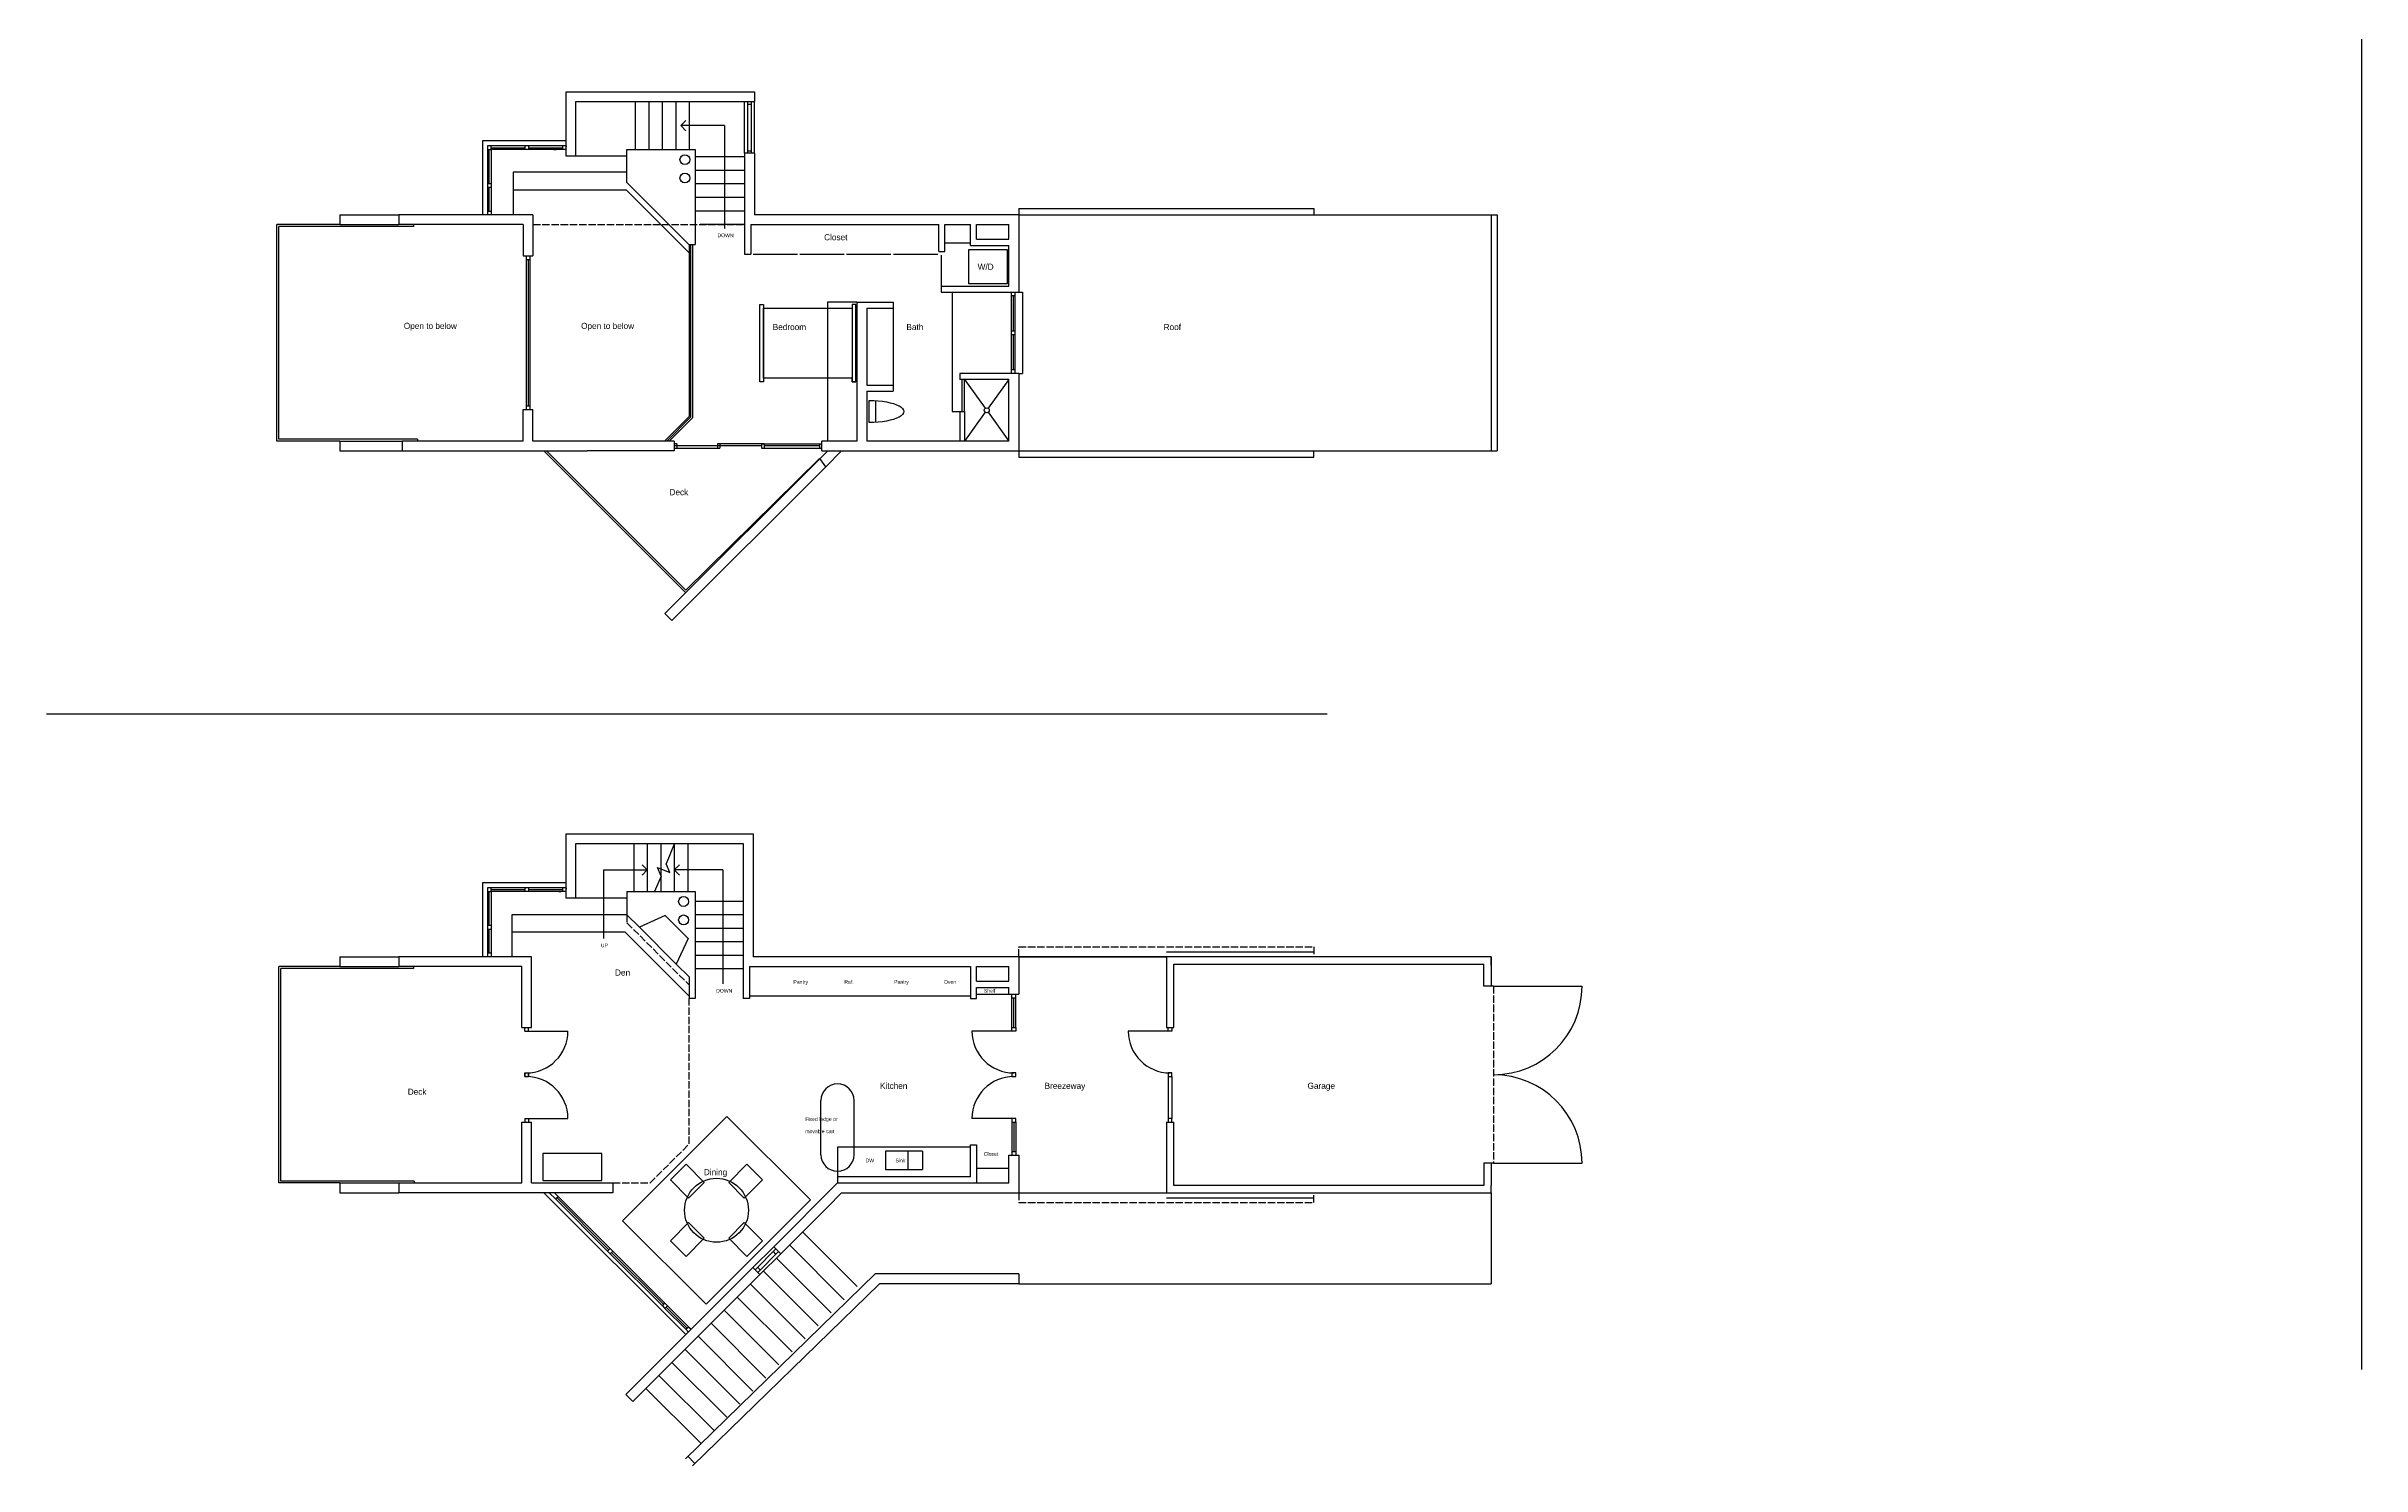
# Model space of a CAD drawing. Header units: inches. Extents: x -16498 to 2265, y 602 to 7454.
# Drawn here: x -5507 to -3624, y 1459 to 2613 of the extents above; entities that cross this region are included whole.
import ezdxf

# ---------------------------------------------------------------- set-up
doc = ezdxf.new("R2010")
doc.units = ezdxf.units.IN
doc.header["$LTSCALE"] = 0.5
doc.header["$MEASUREMENT"] = 0
doc.linetypes.add('ACAD_ISO02W100', pattern=[15, 12, -3])
doc.layers.get('0').update_dxf_attribs({"color": 253})
for name, color, linetype in [('A-doors', 254, 'Continuous'), ('A-Elev-North', 7, 'Continuous'), ('A-Elev-South', 7, 'Continuous'), ('A-fixtures', 140, 'Continuous'), ('A-furniture', 33, 'Continuous'), ('A-glazing', 252, 'Continuous'), ('A-millwork', 252, 'Continuous'), ('A-roof', 253, 'Continuous'), ('A-soffit', 251, 'ACAD_ISO02W100'), ('A-stairs', 252, 'Continuous'), ('A-text', 254, 'Continuous'), ('A-walls', 7, 'Continuous'), ('construction', 160, 'Continuous')]:
    doc.layers.add(name, color=color, linetype=linetype)

msp = doc.modelspace()

# ---------------------------------------------------------------- linework, layer by layer
for p, q in [((-4596.1, 1873.2), (-4716.1, 1873.2)), ((-4716.1, 1873.2), (-4596.1, 1873.2)), ((-4716.1, 1681.2), (-4596.1, 1681.2))]:
    msp.add_line(p, q)
at = {"layer": 'A-doors'}
for p, q in [((-5119, 2443), (-5111, 2443)), ((-5116.5, 2443), (-5116.5, 2318)), ((-5116.5, 2440), (-5113.5, 2440)), ((-5113.5, 2443), (-5113.5, 2318)), ((-5116.5, 2321), (-5113.5, 2321)), ((-4596.1, 1877.2), (-4476.1, 1877.2)), ((-4330.1, 1849.2), (-4258.1, 1849.2)), ((-5120.1, 1815.7), (-5112.6, 1815.7)), ((-5117.6, 1812.7), (-5114.6, 1812.7)), ((-4720.1, 1812.7), (-4754.1, 1812.7)), ((-4721.6, 1812.7), (-4721.6, 1815.7)), ((-4721.6, 1815.7), (-4718.6, 1815.7)), ((-4718.6, 1812.7), (-4721.6, 1812.7)), ((-4718.6, 1815.7), (-4718.6, 1812.7)), ((-4593.1, 1812.7), (-4627.1, 1812.7)), ((-4594.6, 1812.7), (-4594.6, 1815.7)), ((-4594.6, 1815.7), (-4591.6, 1815.7)), ((-4591.6, 1812.7), (-4594.6, 1812.7)), ((-4591.6, 1815.7), (-4591.6, 1812.7)), ((-5117.6, 1778.7), (-5114.6, 1778.7)), ((-5117.6, 1775.7), (-5117.6, 1778.7)), ((-5117.6, 1778.7), (-5114.6, 1778.7)), ((-5117.6, 1778.7), (-5117.6, 1775.7)), ((-5117.6, 1775.7), (-5114.6, 1775.7)), ((-5117.6, 1775.7), (-5114.6, 1775.7)), ((-5114.6, 1775.7), (-5114.6, 1778.7)), ((-5114.6, 1778.7), (-5114.6, 1775.7)), ((-4721.6, 1778.7), (-4721.6, 1775.7)), ((-4718.6, 1778.7), (-4721.6, 1778.7)), ((-4721.6, 1775.7), (-4718.6, 1775.7)), ((-4718.6, 1775.7), (-4718.6, 1778.7)), ((-4594.6, 1778.7), (-4594.6, 1775.7)), ((-4591.6, 1778.7), (-4594.6, 1778.7)), ((-4594.6, 1775.7), (-4591.6, 1775.7)), ((-4591.6, 1775.7), (-4591.6, 1778.7)), ((-5120.1, 1738.7), (-5112.6, 1738.7)), ((-5117.6, 1741.7), (-5114.6, 1741.7)), ((-5116.6, 1741.7), (-5082.6, 1741.7)), ((-4720.1, 1741.7), (-4754.1, 1741.7)), ((-4721.6, 1741.7), (-4721.6, 1738.7)), ((-4718.6, 1741.7), (-4721.6, 1741.7)), ((-4721.6, 1738.7), (-4718.6, 1738.7)), ((-4718.6, 1738.7), (-4718.6, 1741.7)), ((-4594.6, 1741.7), (-4594.6, 1738.7)), ((-4591.6, 1741.7), (-4594.6, 1741.7)), ((-4594.6, 1738.7), (-4591.6, 1738.7)), ((-4591.6, 1738.7), (-4591.6, 1741.7)), ((-4330.1, 1705.2), (-4258.1, 1705.2)), ((-4596.1, 1677.2), (-4476.1, 1677.2))]:
    msp.add_line(p, q, dxfattribs=at)
at = {"layer": 'A-doors', "color": 252}
for p, q in [((-4594.6, 1775.7), (-4594.6, 1741.7)), ((-4591.6, 1775.7), (-4591.6, 1741.7))]:
    msp.add_line(p, q, dxfattribs=at)
at = {"layer": 'A-doors'}
for centre, radius, start, end in [((-4330.1, 1849.2), 72, 270, 0), ((-5116.6, 1812.7), 34, 270, 0), ((-4720.1, 1812.7), 34, 180, 270), ((-4593.1, 1812.7), 34, 180, 270), ((-5116.6, 1741.7), 34, 0, 90), ((-4720.1, 1741.7), 34, 90, 180), ((-4330.1, 1705.2), 72, 0, 90)]:
    msp.add_arc(centre, radius, start, end, dxfattribs=at)
at = {"layer": 'A-Elev-North', "color": 253}
for p, q in [((-5152.1, 2536.5), (-5152.1, 2476.5)), ((-5084.1, 2536.5), (-5152.1, 2536.5)), ((-5034.6, 2524), (-5076.1, 2524)), ((-5034.6, 2511), (-5127, 2511)), ((-5127, 2511), (-5127, 2476.5)), ((-5127, 2511), (-5127, 2476.5)), ((-5084.1, 1933.2), (-5152.1, 1933.2)), ((-5152.1, 1933.2), (-5152.1, 1873.2)), ((-5034.6, 1920.7), (-5076.1, 1920.7)), ((-5034.6, 1907.2), (-5128.1, 1907.2)), ((-5128.1, 1907.2), (-5128.1, 1873.2))]:
    msp.add_line(p, q, dxfattribs=at)
at = {"layer": 'A-Elev-North', "color": 252}
for p, q in [((-5117.6, 2532.5), (-5117.6, 2529.5)), ((-5114.6, 2532.5), (-5114.6, 2529.5)), ((-5117.6, 1929.2), (-5117.6, 1926.2)), ((-5114.6, 1929.2), (-5114.6, 1926.2))]:
    msp.add_line(p, q, dxfattribs=at)
at = {"layer": 'A-Elev-North'}
for p, q in [((-5084.1, 2532.5), (-5084.1, 2531.5)), ((-5084.1, 1929.2), (-5084.1, 1928.2))]:
    msp.add_line(p, q, dxfattribs=at)
at = {"layer": 'A-Elev-North', "color": 254}
for p, q in [((-5097.8, 1681.2, 0), (-5092.8, 1676.2, 0)), ((-5090.6, 1678.3, 0), (-5093.5, 1681.2, 0)), ((-5050.3, 1633.8, 0), (-5048.2, 1631.7, 0)), ((-5046.1, 1633.8, 0), (-5048.2, 1635.9, 0)), ((-5048.2, 1631.7, 0), (-5047.2, 1632.7, 0))]:
    msp.add_line(p, q, dxfattribs=at)
at = {"layer": 'A-Elev-North', "color": 7}
for p, q in [((-5005.8, 1589.3, 0), (-5003.7, 1587.1, 0)), ((-5003.7, 1591.4, 0), (-5001.6, 1589.3, 0)), ((-4986.7, 1570.2, 0), (-4984.6, 1568, 0)), ((-4984.6, 1572.3, 0), (-4982.5, 1570.2, 0))]:
    msp.add_line(p, q, dxfattribs=at)
at = {"layer": 'A-Elev-South', "color": 253}
for p, q in [((-5268.1, 2476.5), (-5220.1, 2476.5)), ((-5268.1, 2468.5), (-5220.1, 2468.5)), ((-5268.1, 2292.5), (-5217.4, 2292.5, -4869.3)), ((-5268.1, 2284.5), (-5217.4, 2284.5, -4869.3)), ((-5268.1, 1873.2), (-5220.1, 1873.2)), ((-5268.1, 1865.2), (-5220.1, 1865.2)), ((-5268.1, 1689.2), (-5220.1, 1689.2)), ((-5268.1, 1681.2), (-5220.1, 1681.2)), ((-5220.1, 1689.2), (-5120.1, 1689.2)), ((-5112.1, 1689.2), (-5046.1, 1689.2)), ((-4902.5, 1638.8), (-4858, 1594.3)), ((-4891.9, 1649.4), (-4847.4, 1604.9)), ((-4913.1, 1628.2), (-4868.6, 1583.6)), ((-4832.8, 1615.2), (-4987, 1465)), ((-4829.4, 1607.2), (-4981.3, 1459.3)), ((-4934.3, 1607), (-4889.8, 1562.4)), ((-4923.7, 1617.6), (-4879.2, 1573)), ((-4716.1, 1615.2), (-4832.8, 1615.2)), ((-4716.1, 1607.2), (-4829.4, 1607.2)), ((-4955.5, 1585.8), (-4911, 1541.2)), ((-4944.9, 1596.4), (-4900.4, 1551.8)), ((-4976.8, 1564.6), (-4932.2, 1520)), ((-4966.2, 1575.2), (-4921.6, 1530.6)), ((-4987.4, 1553.9), (-4942.8, 1509.4)), ((-5008.6, 1532.7), (-4964, 1488.2)), ((-4998, 1543.3), (-4953.4, 1498.8)), ((-5019.2, 1522.1), (-4974.6, 1477.6))]:
    msp.add_line(p, q, dxfattribs=at)
at = {"layer": 'A-Elev-South', "color": 7}
for p, q in [((-5217.4, 2284.5, -4869.3), (-5067, 2284.5)), ((-5003.7, 2152.2), (-4998.1, 2146.5)), ((-5029.8, 1511.5), (-4926.6, 1614.7)), ((-5035.5, 1517.2), (-5029.8, 1511.5)), ((-4985.2, 1467), (-4979.6, 1461.3))]:
    msp.add_line(p, q, dxfattribs=at)
at = {"layer": 'A-Elev-South', "color": 251}
for p in [(-4925.1, 2290.2), (-4923.1, 2290.2)]:
    msp.add_line(p, (-4876.1, 2290.2), dxfattribs=at)
at = {"layer": 'A-fixtures'}
for p, q in [((-4760.1, 2342.5), (-4743.3, 2319.1)), ((-4724.1, 2342.5), (-4740.9, 2319.1)), ((-4837.6, 2307.5), (-4837.6, 2325.5)), ((-4832.6, 2325.3), (-4832.6, 2307.6)), ((-4743.3, 2315.9), (-4760.1, 2292.5)), ((-4740.9, 2315.9), (-4724.1, 2292.5))]:
    msp.add_line(p, q, dxfattribs=at)
msp.add_lwpolyline([(-4725.6, 2448.3), (-4725.6, 2420.3), (-4756.6, 2420.3), (-4756.6, 2448.3), (-4725.6, 2448.3)], dxfattribs=at)
msp.add_circle((-4742.1, 2317.5), 2, dxfattribs=at)
at = {"layer": 'A-fixtures', "extrusion": (0, 0, -1)}
msp.add_ellipse((-4837.6, 2316.5), major_axis=(-28, 0), ratio=0.321429, start_param=1.570796, end_param=4.712389, dxfattribs=at)
at = {"layer": 'A-furniture'}
for points in [[(-4848.6, 2340.5), (-4848.6, 2403.5), (-4851.6, 2403.5), (-4851.6, 2340.5), (-4848.6, 2340.5), (-4851.6, 2340.5), (-4851.6, 2343.5), (-4923.6, 2343.5), (-4923.6, 2340.5), (-4923.6, 2340.5), (-4926.6, 2340.5), (-4926.6, 2403.5), (-4923.6, 2403.5), (-4923.6, 2400.5), (-4923.6, 2343.5), (-4923.6, 2400.5), (-4851.6, 2400.5)], [(-5103.1, 1713.2), (-5103.1, 1691.2), (-5055.1, 1691.2), (-5055.1, 1713.2), (-5103.1, 1713.2)], [(-4971.7, 1689.6), (-4986.6, 1704.4), (-4999.3, 1691.7), (-4984.5, 1676.9), (-4971.7, 1689.6)], [(-4939.2, 1676.9), (-4924.4, 1691.7), (-4937.1, 1704.4), (-4951.9, 1689.6), (-4939.2, 1676.9)], [(-4971.7, 1644.3), (-4986.6, 1629.5), (-4999.3, 1642.2), (-4984.5, 1657.1), (-4971.7, 1644.3)], [(-4939.2, 1657.1), (-4924.4, 1642.2), (-4937.1, 1629.5), (-4951.9, 1644.3), (-4939.2, 1657.1)]]:
    msp.add_lwpolyline(points, dxfattribs=at)
msp.add_lwpolyline([(-5038.2, 1658.5), (-4970.3, 1590.6), (-4885.5, 1675.5), (-4953.4, 1743.3)], close=True, dxfattribs=at)
msp.add_circle((-4961.8, 1667), 26, dxfattribs=at)
at = {"layer": 'A-glazing'}
for p, q in [((-4936.5, 2568.5), (-4936.5, 2526.5)), ((-4936.5, 2566.5), (-4933.5, 2566.5)), ((-4933.5, 2568.5), (-4933.5, 2526.5)), ((-5148.1, 2532.5), (-5148.1, 2529.5)), ((-5084.1, 2532.5), (-5148.1, 2532.5)), ((-5148.1, 2529.5), (-5145.1, 2529.5)), ((-5148.1, 2529.5), (-5148.1, 2476.5)), ((-5146.6, 2502), (-5146.6, 2529.5)), ((-5145.1, 2529.5), (-5145.1, 2532.5)), ((-5145.1, 2531), (-5117.6, 2531)), ((-5145.1, 2529.5), (-5145.1, 2476.5)), ((-5084.1, 2529.5), (-5145.1, 2529.5)), ((-5114.6, 2531), (-5087.1, 2531)), ((-5092.1, 2532.5), (-5094.1, 2532.5)), ((-5094.1, 2529.5), (-5092.1, 2529.5)), ((-5087.1, 2532.5), (-5087.1, 2529.5)), ((-4936.5, 2528.5), (-4933.5, 2528.5)), ((-5148.1, 2502), (-5145.1, 2502)), ((-5148.1, 2499), (-5145.1, 2499)), ((-5146.6, 2479.5), (-5146.6, 2499)), ((-5268.1, 2468.5), (-5317.6, 2468.5, 4869.3)), ((-5148.1, 2479.5), (-5145.1, 2479.5)), ((-4722.1, 2347.5), (-4722.1, 2413.5)), ((-4719.1, 2410.5), (-4722.1, 2410.5)), ((-4720.6, 2410.5), (-4720.6, 2382)), ((-4719.1, 2347.5), (-4719.1, 2413.5)), ((-4716.1, 2413.5), (-4713.1, 2413.5)), ((-4722.1, 2382), (-4719.1, 2382)), ((-4722.1, 2379), (-4719.1, 2379)), ((-4720.6, 2379), (-4720.6, 2350.5)), ((-4719.1, 2350.5), (-4722.1, 2350.5)), ((-4716.1, 2347.5), (-4713.1, 2347.5)), ((-4986.8, 2169.1, 0), (-5102.1, 2284.5, 0)), ((-4996.1, 2290.2), (-4996.1, 2288.5)), ((-4996.1, 2286.7), (-4959.1, 2286.7)), ((-4994.1, 2290.2), (-4994.1, 2286.7)), ((-4961.1, 2290.2), (-4961.1, 2286.7)), ((-4959.1, 2290.2), (-4959.1, 2286.7)), ((-4925.1, 2290.2), (-4925.1, 2286.7)), ((-4925.1, 2286.7), (-4876.1, 2286.7)), ((-4925.1, 2286.7), (-4876.1, 2286.7)), ((-4923.1, 2290.2), (-4923.1, 2286.7)), ((-4878.1, 2290.2), (-4878.1, 2286.7)), ((-5148.1, 1929.2), (-5148.1, 1926.2)), ((-5084.1, 1929.2), (-5148.1, 1929.2)), ((-5148.1, 1926.2), (-5145.1, 1926.2)), ((-5148.1, 1926.2), (-5148.1, 1873.2)), ((-5146.6, 1898.7), (-5146.6, 1926.2)), ((-5145.1, 1926.2), (-5145.1, 1929.2)), ((-5145.1, 1927.7), (-5117.6, 1927.7)), ((-5084.1, 1926.2), (-5145.1, 1926.2)), ((-5145.1, 1926.2), (-5145.1, 1873.2)), ((-5114.6, 1927.7), (-5087.1, 1927.7)), ((-5088.1, 1929.2), (-5090.1, 1929.2)), ((-5090.1, 1926.2), (-5088.1, 1926.2)), ((-5087.1, 1929.2), (-5087.1, 1926.2)), ((-5148.1, 1898.7), (-5145.1, 1898.7)), ((-5148.1, 1895.7), (-5145.1, 1895.7)), ((-5146.6, 1876.2), (-5146.6, 1895.7)), ((-5268.1, 1865.2), (-5316.1, 1865.2)), ((-5148.1, 1876.2), (-5145.1, 1876.2)), ((-4720.1, 1815.7), (-4720.1, 1839.7)), ((-4720.1, 1738.7), (-4720.1, 1714.7)), ((-4986.8, 1565.9, 0), (-5102.1, 1681.2, 0)), ((-5050.3, 1633.8, 0), (-5092.8, 1676.2, 0)), ((-5049.3, 1634.9, 0), (-5091.7, 1677.3, 0)), ((-5048.2, 1635.9, 0), (-5090.6, 1678.3, 0)), ((-5005.8, 1589.3, 0), (-5048.2, 1631.7, 0)), ((-5004.7, 1590.3, 0), (-5047.2, 1632.7, 0)), ((-5003.7, 1591.4, 0), (-5046.1, 1633.8, 0)), ((-4932.2, 1620.4), (-4915.3, 1637.4)), ((-4930.5, 1618.6), (-4913.5, 1635.6)), ((-4926.2, 1618.6), (-4928.4, 1620.7)), ((-4926.6, 1614.7), (-4909.6, 1631.7)), ((-4913.5, 1631.4), (-4915.6, 1633.5)), ((-4986.7, 1570.2, 0), (-5003.7, 1587.1, 0)), ((-4985.6, 1571.2, 0), (-5002.6, 1588.2, 0)), ((-4984.6, 1572.3, 0), (-5001.6, 1589.3, 0))]:
    msp.add_line(p, q, dxfattribs=at)
at = {"layer": 'A-glazing', "color": 252}
for p, q in [((-4721.6, 1815.7), (-4721.6, 1839.7)), ((-4718.6, 1815.7), (-4718.6, 1839.7)), ((-4721.6, 1738.7), (-4721.6, 1714.7)), ((-4718.6, 1738.7), (-4718.6, 1714.7))]:
    msp.add_line(p, q, dxfattribs=at)
at = {"layer": 'A-glazing', "color": 254}
for p, q in [((-5092.8, 1676.2, 0), (-5090.6, 1678.3, 0)), ((-5050.3, 1633.8, 0), (-5048.2, 1635.9, 0)), ((-5048.2, 1631.7, 0), (-5046.1, 1633.8, 0)), ((-5005.8, 1589.3, 0), (-5003.7, 1591.4, 0)), ((-5003.7, 1587.1, 0), (-5001.6, 1589.3, 0)), ((-4986.7, 1570.2, 0), (-4984.6, 1572.3, 0))]:
    msp.add_line(p, q, dxfattribs=at)
at = {"layer": 'A-glazing', "color": 253}
msp.add_line((-4928.3, 1616.5), (-4911.4, 1633.5), dxfattribs=at)
at = {"layer": 'A-millwork'}
for p, q in [((-5268.1, 2468.5), (-5319.1, 2468.5, 4869.3)), ((-5319.1, 2292.5, 4869.3), (-5319.1, 2468.5, 4869.3)), ((-5208.1, 2467), (-5317.6, 2467, 4869.3)), ((-5317.6, 2294, 4869.3), (-5317.6, 2467, 4869.3)), ((-5208.1, 2468.5), (-5208.1, 2467)), ((-4755.4, 2453.5), (-4776.1, 2453.5)), ((-4932, 2444.5), (-4896, 2444.5)), ((-4894, 2444.5), (-4858, 2444.5)), ((-4856, 2444.5), (-4820, 2444.5)), ((-4818, 2444.5), (-4782, 2444.5)), ((-4779.1, 2443.5), (-4779.1, 2418.5)), ((-4770.1, 2413.5), (-4770.1, 2316.5)), ((-4713.1, 2413.5), (-4713.1, 2347.5)), ((-4847.6, 2405.5), (-4871.6, 2405.5)), ((-4871.6, 2405.5), (-4871.6, 2292.5)), ((-4818.1, 2400.5), (-4818.1, 2337.9)), ((-4762.1, 2316.5), (-4762.1, 2342.5)), ((-4760.1, 2316.5), (-4760.1, 2342.5)), ((-4770.1, 2316.5), (-4760.1, 2316.5)), ((-4764.1, 2316.5), (-4764.1, 2292.5)), ((-4760.1, 2316.5), (-4760.1, 2292.5)), ((-5268.1, 2292.5), (-5319.1, 2292.5, 4869.3)), ((-5204.9, 2294, -4869.3), (-5317.6, 2294, 4869.3)), ((-5204.9, 2294, -4869.3), (-5204.9, 2292.5, -4869.3)), ((-4986.7, 2171.3, 0), (-5099.9, 2284.5, 0)), ((-4994.1, 2290.2), (-4996.1, 2290.2)), ((-4925.1, 2288.5), (-4996.1, 2288.5)), ((-4878.2, 2278.3), (-4986.7, 2171.3)), ((-4925.1, 2290.2), (-4961.1, 2290.2)), ((-4959.1, 2290.2), (-4960.1, 2290.2)), ((-4925.1, 2288.5), (-4960.1, 2288.5)), ((-4923.1, 2290.2), (-4925.1, 2290.2)), ((-4878.1, 2288.5), (-4923.1, 2288.5)), ((-4878.1, 2288.5), (-4923.1, 2288.5)), ((-5317.6, 1689.2), (-5317.6, 1865.2)), ((-5268.1, 1865.2), (-5317.6, 1865.2)), ((-5316.1, 1690.7), (-5316.1, 1863.7)), ((-5208.1, 1863.7), (-5316.1, 1863.7)), ((-5208.1, 1865.2), (-5208.1, 1863.7)), ((-4755.4, 1841.2), (-4935.1, 1841.2)), ((-4750.4, 1842.7), (-4724.1, 1842.7)), ((-4876.9, 1712.2), (-4876.9, 1756.2)), ((-4849.9, 1712.2), (-4849.9, 1756.2)), ((-4755.4, 1718.2), (-4863.4, 1718.2)), ((-4863.4, 1718.2), (-4863.4, 1694.2)), ((-4794.4, 1715.2), (-4824.4, 1715.2)), ((-4824.4, 1715.2), (-4824.4, 1700.2)), ((-4805.9, 1700.2), (-4805.9, 1715.2)), ((-4794.4, 1715.2), (-4794.4, 1700.2)), ((-4824.4, 1700.2), (-4794.4, 1700.2)), ((-4750.4, 1701.2), (-4724.1, 1701.2)), ((-5268.1, 1689.2), (-5317.6, 1689.2)), ((-5207.6, 1690.7), (-5316.1, 1690.7)), ((-5207.6, 1690.7), (-5207.6, 1689.2))]:
    msp.add_line(p, q, dxfattribs=at)
for centre, start, end in [((-4863.4, 1756.2), 0, 180), ((-4863.4, 1712.2), 180, 0)]:
    msp.add_arc(centre, 13.5, start, end, dxfattribs=at)
at = {"layer": 'A-roof'}
for p, q in [((-4716.1, 2481.5), (-4476.1, 2481.5)), ((-4716.1, 2481.5), (-4716.1, 2476.5)), ((-4716.1, 2476.5), (-4332.1, 2476.5)), ((-4476.1, 2481.5), (-4476.1, 2476.5)), ((-4332.1, 2476.5), (-4332.1, 2284.5)), ((-4332.1, 2476.5), (-4327.1, 2476.5)), ((-4327.1, 2476.5), (-4327.1, 2284.5)), ((-4716.1, 2284.5), (-4332.1, 2284.5)), ((-4716.1, 2284.5), (-4716.1, 2279.5)), ((-4716.1, 2279.5), (-4476.1, 2279.5)), ((-4476.1, 2279.5), (-4476.1, 2284.5)), ((-4332.1, 2284.5), (-4327.1, 2284.5))]:
    msp.add_line(p, q, dxfattribs=at)
at = {"layer": 'A-soffit'}
for p, q in [((-5111, 2468.5), (-4939, 2468.5)), ((-5034.6, 1907.2), (-5034.6, 1900.7)), ((-5034.6, 1900.7), (-4984.1, 1850.2)), ((-4716.1, 1881.2), (-4476.1, 1881.2)), ((-4716.1, 1873.2), (-4716.1, 1881.2)), ((-4476.1, 1881.2), (-4476.1, 1873.2)), ((-4330.1, 1849.2), (-4330.1, 1705.2)), ((-4984.1, 1720.9), (-4984.1, 1839.2)), ((-5015.8, 1689.2), (-4984.1, 1720.9)), ((-5046.1, 1689.2), (-5015.8, 1689.2)), ((-4716.1, 1681.2), (-4716.1, 1673.2)), ((-4476.1, 1673.2), (-4476.1, 1681.2)), ((-4716.1, 1673.2), (-4476.1, 1673.2))]:
    msp.add_line(p, q, dxfattribs=at)
at = {"layer": 'A-stairs'}
for p, q in [((-5027.9, 2568.5), (-5027.9, 2529.5)), ((-5016.9, 2568.5), (-5016.9, 2529.5)), ((-5005.9, 2568.5), (-5005.9, 2529.5)), ((-4994.9, 2568.5), (-4994.9, 2529.5)), ((-4983.9, 2568.5), (-4983.9, 2529.5)), ((-4939, 2523.5), (-4979.1, 2523.5)), ((-4939, 2512.5), (-4979.1, 2512.5)), ((-5035, 2496.5), (-5127, 2496.5)), ((-4984.1, 2445.6), (-5035, 2496.5)), ((-4939, 2501.5), (-4979.1, 2501.5)), ((-4939, 2490.5), (-4979.1, 2490.5)), ((-4939, 2479.5), (-4979.1, 2479.5)), ((-4939, 2468.5), (-4975.1, 2468.5)), ((-5029.1, 1965.2), (-5029.1, 1926.2)), ((-5018.1, 1965.2), (-5018.1, 1926.2)), ((-5007.1, 1965.2), (-5007.1, 1926.2)), ((-4996.1, 1964.8), (-5002.7, 1948.8)), ((-4996.1, 1965.2), (-4996.1, 1926.2)), ((-4985.1, 1965.2), (-4985.1, 1926.2)), ((-5009.9, 1945.8), (-4999.7, 1941.6)), ((-5006.9, 1938.6), (-5009.9, 1945.8)), ((-4999.7, 1941.6), (-5002.7, 1948.8)), ((-5006.9, 1938.6), (-5012.1, 1926.2)), ((-4940.1, 1918.2), (-4979.1, 1918.2)), ((-4940.1, 1907.2), (-4979.1, 1907.2)), ((-5036.1, 1893.2), (-5128.1, 1893.2)), ((-4984.1, 1841.2), (-5036.1, 1893.2)), ((-4940.1, 1896.2), (-4979.1, 1896.2)), ((-4940.1, 1885.2), (-4979.1, 1885.2)), ((-4940.1, 1874.2), (-4979.1, 1874.2)), ((-4940.1, 1863.2), (-4979.1, 1863.2))]:
    msp.add_line(p, q, dxfattribs=at)
at = {"layer": 'A-text'}
for p, q in [((-4990.9, 2549), (-4986.7, 2553.2)), ((-4955.4, 2549), (-4990.9, 2549)), ((-4990.9, 2549), (-4986.7, 2544.7)), ((-4955.4, 2549), (-4955.4, 2465.4)), ((-5053.6, 1943.7), (-5018.1, 1943.7)), ((-5053.6, 1943.7), (-5053.6, 1888)), ((-5018.1, 1943.7), (-5022.3, 1948)), ((-5018.1, 1943.7), (-5022.3, 1939.5)), ((-4996.1, 1943.7), (-4991.8, 1948)), ((-4996.1, 1943.7), (-4991.8, 1939.5)), ((-4956.6, 1943.7), (-4996.1, 1943.7)), ((-4956.6, 1943.7), (-4956.6, 1851.1))]:
    msp.add_line(p, q, dxfattribs=at)
at = {"layer": 'A-walls'}
for p, q in [((-5084.1, 2524), (-5084.1, 2576.5)), ((-5084.1, 2576.5), (-4931, 2576.5)), ((-5076.1, 2524), (-5076.1, 2568.5)), ((-5076.1, 2568.5), (-4931, 2568.5)), ((-4931, 2576.5), (-4931, 2568.5)), ((-5076.1, 2524), (-5084.1, 2524)), ((-4931, 2526.5), (-4939, 2526.5)), ((-4939, 2526.5), (-4939, 2468.5)), ((-4931, 2526.5), (-4931, 2476.5)), ((-5111, 2476.5), (-5220.1, 2476.5)), ((-5220.1, 2476.5), (-5220.1, 2468.5)), ((-5119, 2468.5), (-5220.1, 2468.5)), ((-5119, 2468.5), (-5119, 2443)), ((-5111, 2476.5), (-5111, 2468.5)), ((-5111, 2468.5), (-5111, 2443)), ((-4939, 2468.5), (-4939, 2444.5)), ((-4934, 2468.5), (-4781.1, 2468.5)), ((-4934, 2468.5), (-4934, 2444.5)), ((-4716.1, 2476.5), (-4931, 2476.5)), ((-4781.1, 2446.5), (-4781.1, 2468.5)), ((-4776.1, 2446.5), (-4776.1, 2468.5)), ((-4776.1, 2468.5), (-4755.4, 2468.5)), ((-4755.4, 2451.5), (-4755.4, 2468.5)), ((-4750.4, 2468.5), (-4724.1, 2468.5)), ((-4750.4, 2456.5), (-4750.4, 2468.5)), ((-4750.4, 2468.5), (-4744.1, 2468.5)), ((-4724.1, 2456.5), (-4724.1, 2468.5)), ((-4716.1, 2476.5), (-4716.1, 2413.5)), ((-4984.1, 2452.4), (-4979.1, 2452.4)), ((-4755.4, 2451.5), (-4724.1, 2451.5)), ((-4750.4, 2456.5), (-4724.1, 2456.5)), ((-4724.1, 2418.5), (-4724.1, 2451.5)), ((-4939, 2444.5), (-4934, 2444.5)), ((-4781.1, 2446.5), (-4776.1, 2446.5)), ((-4779.1, 2418.5), (-4779.1, 2413.5)), ((-4779.1, 2418.5), (-4724.1, 2418.5)), ((-4779.1, 2413.5), (-4716.1, 2413.5)), ((-4847.6, 2405.5), (-4839.6, 2405.5)), ((-4847.6, 2405.5), (-4847.6, 2292.5)), ((-4839.6, 2405.5), (-4818.1, 2405.5)), ((-4839.6, 2400.5), (-4818.1, 2400.5)), ((-4839.6, 2400.5), (-4839.6, 2337.9)), ((-4818.1, 2405.5), (-4818.1, 2400.5)), ((-4839.6, 2337.9), (-4818.1, 2337.9)), ((-4818.1, 2337.9), (-4818.1, 2332.9)), ((-4716.1, 2347.5), (-4764.1, 2347.5)), ((-4764.1, 2347.5), (-4764.1, 2342.5)), ((-4724.1, 2342.5), (-4764.1, 2342.5)), ((-4724.1, 2292.5), (-4724.1, 2342.5)), ((-4716.1, 2347.5), (-4716.1, 2284.5)), ((-5119, 2292.5), (-5119, 2318)), ((-5119, 2318), (-5111, 2318)), ((-5111, 2292.5), (-5111, 2318)), ((-4839.6, 2332.9), (-4818.1, 2332.9)), ((-4839.6, 2332.9), (-4839.6, 2292.5)), ((-5119, 2292.5), (-5217.4, 2292.5, -4869.3)), ((-5217.4, 2292.5, -4869.3), (-5217.4, 2284.5, -4869.3)), ((-4996.1, 2292.5), (-5111, 2292.5)), ((-4996.1, 2284.5), (-5067, 2284.5)), ((-4996.1, 2292.5), (-4996.1, 2284.5)), ((-4847.6, 2292.5), (-4876.1, 2292.5)), ((-4876.1, 2284.5), (-4876.1, 2292.5)), ((-4876.1, 2284.5), (-4716.1, 2284.5)), ((-4724.1, 2292.5), (-4839.6, 2292.5)), ((-5084.1, 1973.2), (-4932.1, 1973.2)), ((-5084.1, 1920.7), (-5084.1, 1973.2)), ((-5076.1, 1965.2), (-4940.1, 1965.2)), ((-5076.1, 1920.7), (-5076.1, 1965.2)), ((-4940.1, 1965.2), (-4940.1, 1839.2)), ((-4932.1, 1973.2), (-4932.1, 1873.2)), ((-5076.1, 1920.7), (-5084.1, 1920.7)), ((-5034.6, 1926.2), (-4979.1, 1926.2)), ((-5034.6, 1926.2), (-5034.6, 1907.2)), ((-4979.1, 1926.2), (-4979.1, 1839.2)), ((-5024.5, 1897.2), (-5034.6, 1907.2)), ((-5003.6, 1906.8), (-5024.4, 1897.1)), ((-4984.9, 1888), (-5003.6, 1906.8)), ((-5024.5, 1897.2), (-4994.6, 1867.2)), ((-4984.9, 1888), (-4994.6, 1867.2)), ((-5112.1, 1873.2), (-5220.1, 1873.2)), ((-5220.1, 1873.2), (-5220.1, 1865.2)), ((-5120.1, 1865.2), (-5220.1, 1865.2)), ((-5120.1, 1815.7), (-5120.1, 1865.2)), ((-5112.1, 1815.7), (-5112.1, 1873.2)), ((-4984.1, 1856.8), (-4994.6, 1867.2)), ((-4935.1, 1865.2), (-4935.1, 1839.2)), ((-4935.1, 1865.2), (-4755.4, 1865.2)), ((-4716.1, 1873.2), (-4932.1, 1873.2)), ((-4755.4, 1865.2), (-4755.4, 1839.2)), ((-4750.4, 1865.2), (-4724.1, 1865.2)), ((-4750.4, 1853.2), (-4750.4, 1865.2)), ((-4724.1, 1853.2), (-4724.1, 1865.2)), ((-4716.1, 1873.2), (-4716.1, 1842.7)), ((-4596.1, 1873.2), (-4596.1, 1815.7)), ((-4332.1, 1873.2), (-4596.1, 1873.2)), ((-4590.1, 1815.7), (-4590.1, 1867.2)), ((-4590.1, 1867.2), (-4338.1, 1867.2)), ((-4338.1, 1849.2), (-4338.1, 1867.2)), ((-4332.1, 1873.2), (-4332.1, 1866.2)), ((-4332.1, 1866.2), (-4332.1, 1873.2)), ((-4332.1, 1866.2), (-4332.1, 1849.2)), ((-4984.1, 1856.8), (-4984.1, 1839.2)), ((-4750.4, 1853.2), (-4724.1, 1853.2)), ((-4750.4, 1839.2), (-4750.4, 1848.2)), ((-4750.4, 1848.2), (-4724.1, 1848.2)), ((-4724.1, 1842.7), (-4724.1, 1848.2)), ((-4330.1, 1849.2), (-4338.1, 1849.2)), ((-4979.1, 1839.2), (-4984.1, 1839.2)), ((-4935.1, 1839.2), (-4940.1, 1839.2)), ((-4755.4, 1839.2), (-4750.4, 1839.2)), ((-4724.1, 1842.7), (-4716.1, 1842.7)), ((-4721.6, 1839.7), (-4721.6, 1842.7)), ((-4721.6, 1839.7), (-4718.6, 1839.7)), ((-4718.6, 1839.7), (-4718.6, 1842.7)), ((-5117.6, 1812.7), (-5117.6, 1815.7)), ((-5114.6, 1812.7), (-5114.6, 1815.7)), ((-5112.6, 1815.7), (-5112.1, 1815.7)), ((-4721.6, 1815.7), (-4718.6, 1815.7)), ((-4596.1, 1815.7), (-4590.1, 1815.7)), ((-5120.1, 1689.2), (-5120.1, 1738.7)), ((-5117.6, 1741.7), (-5117.6, 1738.7)), ((-5114.6, 1741.7), (-5114.6, 1738.7)), ((-5112.6, 1738.7), (-5112.1, 1738.7)), ((-5112.1, 1689.2), (-5112.1, 1738.7)), ((-4596.1, 1738.7), (-4590.1, 1738.7)), ((-4596.1, 1738.7), (-4596.1, 1681.2)), ((-4590.1, 1687.2), (-4590.1, 1738.7)), ((-4755.4, 1694.2), (-4755.4, 1720.2)), ((-4755.4, 1720.2), (-4750.4, 1720.2)), ((-4750.4, 1720.2), (-4750.4, 1689.2)), ((-4721.6, 1714.7), (-4718.6, 1714.7)), ((-4721.6, 1714.7), (-4721.6, 1711.7)), ((-4718.6, 1714.7), (-4718.6, 1711.7)), ((-4755.4, 1694.2), (-4863.4, 1694.2)), ((-4863.4, 1694.2), (-4863.4, 1694.2)), ((-4863.4, 1694.2), (-4863.4, 1689.2)), ((-4724.1, 1689.2), (-4724.1, 1711.7)), ((-4724.1, 1711.7), (-4716.1, 1711.7)), ((-4716.1, 1711.7), (-4716.1, 1681.2)), ((-4338.1, 1705.2), (-4338.1, 1687.2)), ((-4330.1, 1705.2), (-4338.1, 1705.2)), ((-4332.1, 1705.2), (-4332.1, 1687.2)), ((-5220.1, 1689.2), (-5220.1, 1681.2)), ((-5046.1, 1681.2), (-5220.1, 1681.2)), ((-5046.1, 1689.2), (-5046.1, 1681.2)), ((-4915.3, 1637.4), (-4863.4, 1689.2)), ((-4860.1, 1681.2), (-4871.4, 1669.9)), ((-4863.4, 1689.2), (-4724.1, 1689.2)), ((-4860.1, 1681.2), (-4716.1, 1681.2)), ((-4596.1, 1681.2), (-4332.1, 1681.2)), ((-4338.1, 1687.2), (-4590.1, 1687.2)), ((-4332.1, 1681.2), (-4332.1, 1687.2)), ((-4871.4, 1669.9), (-4909.6, 1631.7)), ((-5035.5, 1517.2), (-4932.2, 1620.4)), ((-4926.6, 1614.7), (-4932.2, 1620.4)), ((-4909.6, 1631.7), (-4915.3, 1637.4)), ((-4716.1, 1615.2), (-4716.1, 1607.2))]:
    msp.add_line(p, q, dxfattribs=at)
at = {"layer": 'A-walls', "color": 253}
for p, q in [((-4939, 2526.5), (-4939, 2568.5)), ((-4931, 2526.5), (-4931, 2568.5)), ((-5034.6, 2502.8), (-5034.6, 2529.5)), ((-5034.6, 2529.5), (-4979.1, 2529.5)), ((-4979.1, 2529.5), (-4979.1, 2452.4)), ((-4984.2, 2452.4), (-5034.6, 2502.8)), ((-5268.1, 2476.5, -5147.6), (-5268.1, 2468.5, -5147.6)), ((-4984.1, 2452.4), (-4984.1, 2312.4)), ((-4982.9, 2452.4), (-4982.9, 2311.9)), ((-4981.4, 2452.4), (-4981.4, 2311.3)), ((-4984.1, 2312.4), (-5004, 2292.5)), ((-4982.9, 2311.9), (-5002.3, 2292.5)), ((-4981.4, 2311.3), (-5000.2, 2292.5)), ((-5268.1, 2292.5), (-5268.1, 2284.5)), ((-5003.7, 2152.2), (-4871.4, 2284.5)), ((-4877.1, 2277.2), (-4878.2, 2278.3)), ((-5268.1, 1873.2, -5147.6), (-5268.1, 1865.2, -5147.6)), ((-5268.1, 1689.2), (-5268.1, 1681.2)), ((-4332.1, 1681.2), (-4332.1, 1607.2)), ((-4716.1, 1607.2), (-4332.1, 1607.2))]:
    msp.add_line(p, q, dxfattribs=at)
at = {"layer": 'A-walls', "color": 252}
for p, q in [((-5115, 2440), (-5115, 2321)), ((-5116.6, 1812.7), (-5082.6, 1812.7))]:
    msp.add_line(p, q, dxfattribs=at)
at = {"layer": 'A-walls', "color": 254}
for p, q in [((-4860.1, 2284.5), (-4873, 2271.6)), ((-4873, 2271.6), (-4998.1, 2146.5)), ((-4873, 2271.6), (-4877.1, 2277.2))]:
    msp.add_line(p, q, dxfattribs=at)
at = {"layer": 'A-walls'}
for centre in [(-4987.5, 2521.3), (-4987.5, 2506.3), (-4988.6, 1918.1), (-4988.6, 1903.1)]:
    msp.add_circle(centre, 4, dxfattribs=at)
at = {"layer": 'construction'}
for p, q in [((-3624.4, 4781.6), (-3624.4, 1537.5)), ((-4465.5, 2070.4), (-5506.6, 2070.4))]:
    msp.add_line(p, q, dxfattribs=at)

# ---------------------------------------------------------------- texts
at = {"layer": 'A-soffit', "color": 7}
for s, height, p in [('Closet', 5, (-4874.3, 2455.7)), ('W/D', 5, (-4749.5, 2431.7)), ('Open to below', 5, (-5216, 2383.6, -4869.3)), ('Open to below', 5, (-5071.9, 2383.6)), ('Bedroom', 5, (-4916.1, 2382.7)), ('Bath', 5, (-4807.4, 2382.7)), ('Roof', 5, (-4598.3, 2382.7)), ('Den', 5, (-5044.3, 1857.8)), ('Pantry', 3, (-4899.3, 1851.2)), ('Ref.', 3, (-4857.9, 1851.2)), ('Pantry', 3, (-4817.4, 1851.2)), ('Oven', 3, (-4776.9, 1851.2)), ('Shelf', 3, (-4744.5, 1844)), ('Kitchen', 5, (-4828.9, 1765.7)), ('Breezeway', 5, (-4695.1, 1765.7)), ('Garage', 5, (-4481.3, 1765.7)), ('Deck', 5, (-5212.8, 1760.9)), ('movable cart', 3, (-4889.6, 1729.7)), ('Fixed ledge or', 3, (-4889.6, 1739.7)), ('Closet', 3, (-4744.5, 1711.3)), ('Dining', 5, (-4972.1, 1695.5)), ('DW', 3, (-4840.6, 1706)), ('Sink', 3, (-4816.3, 1706))]:
    msp.add_text(s, height=height, dxfattribs=at).set_placement(p)
at = {"layer": 'A-soffit'}
msp.add_text('Deck', height=5, dxfattribs=at).set_placement((-5000, 2248.4))
at = {"layer": 'A-text'}
for s, p in [('DOWN', (-4961, 2458.2)), ('UP', (-5055.9, 1880.9)), ('DOWN', (-4962.1, 1844))]:
    msp.add_text(s, height=3, dxfattribs=at).set_placement(p)

doc.saveas('drawing.dxf')
